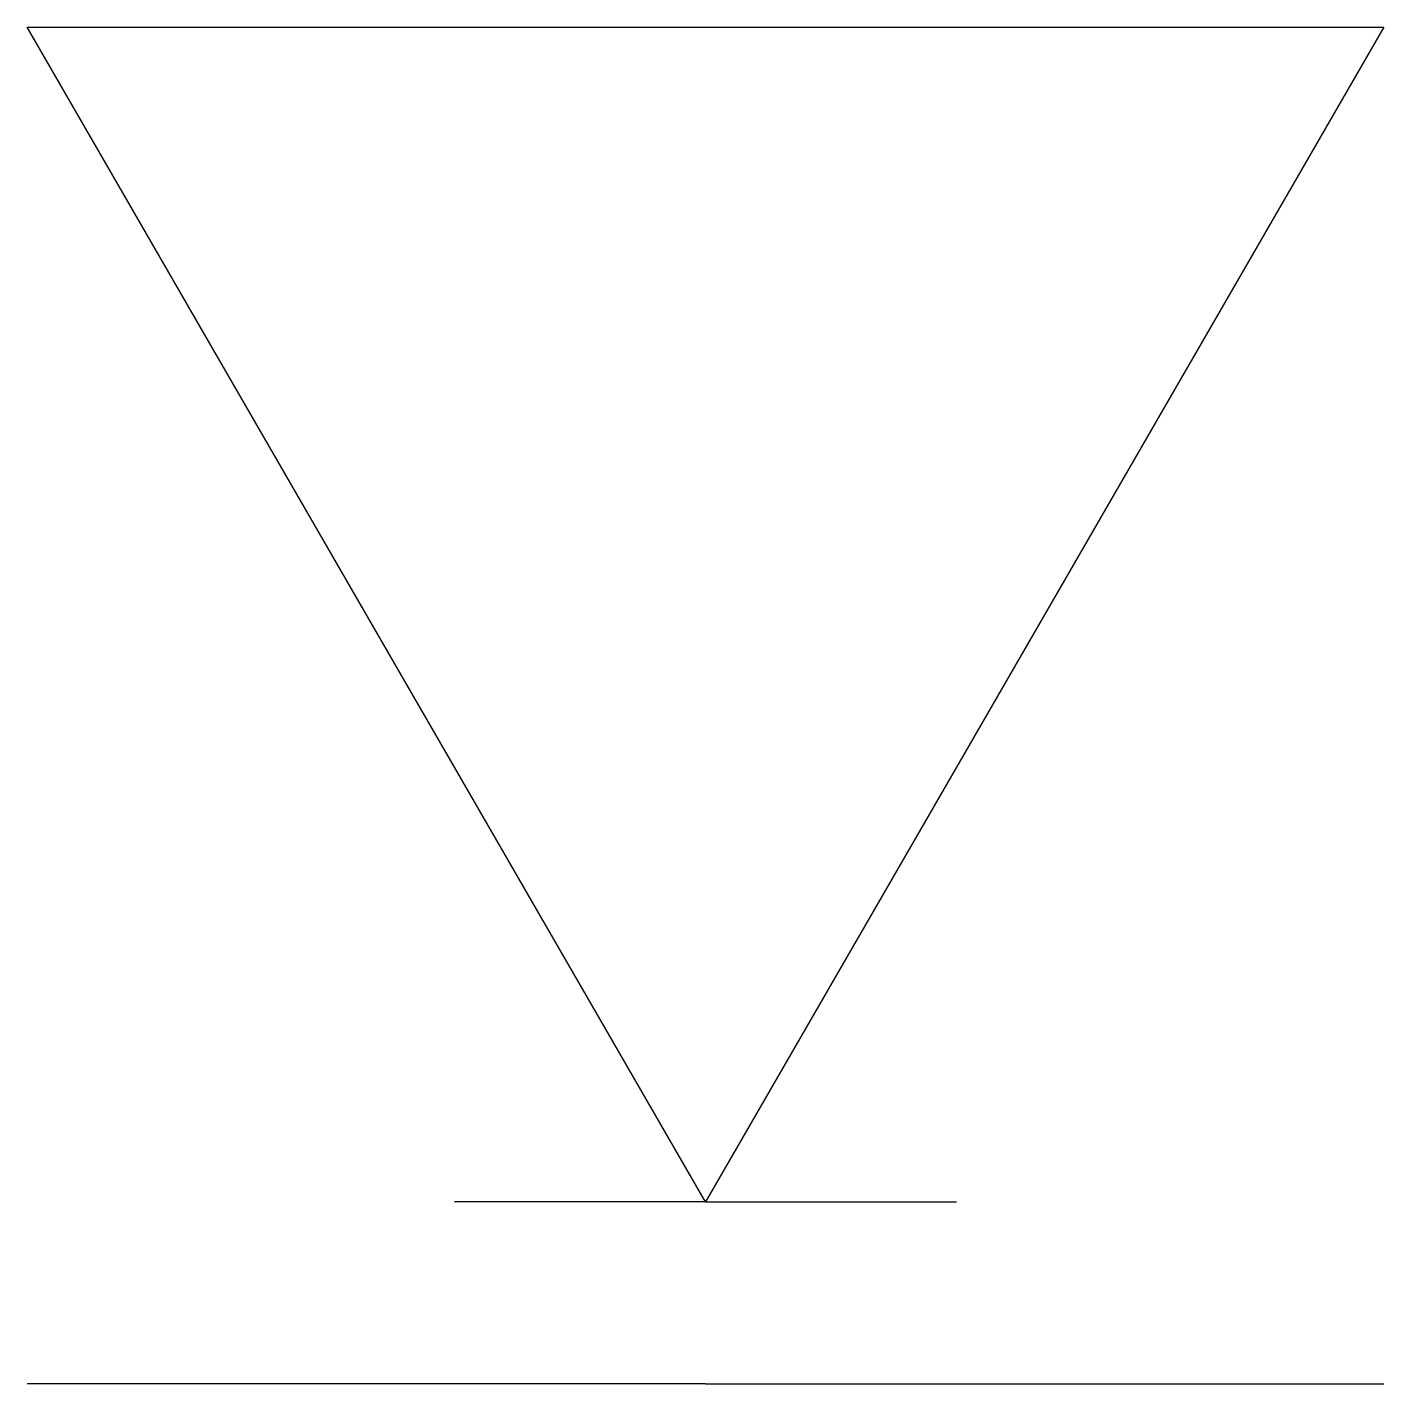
# Model space of a CAD drawing. Header units: metres. Extents: x -0.5 to 0.5, y 0 to 1.
import ezdxf

# ---------------------------------------------------------------- set-up
doc = ezdxf.new("R2010")
doc.units = ezdxf.units.M

msp = doc.modelspace()

# ---------------------------------------------------------------- hatches: boundary and pattern name
h = msp.add_hatch()
h.set_pattern_fill('ANGLE', color=256)
h.set_pattern_definition([(0, (0.5, 0.134), (0, 6.985), [5.08, -1.905]), (90, (0.5, 0.134), (-6.985, 4e-16), [5.08, -1.905])])
h.paths.add_polyline_path([(0.5, 1.0001), (-0.5, 1.0001), (0, 0.1341)])

# ---------------------------------------------------------------- linework, layer by layer
for p, q in [((-0.5, 1.0001), (0.5, 1.0001)), ((0, 0.1341), (-0.5, 1.0001)), ((0.5, 1.0001), (0, 0.1341)), ((0, 0.1341), (-0.185, 0.1341)), ((0, 0.1341), (0.185, 0.1341)), ((0, 0), (-0.5, 0)), ((0, 0), (0.5, 0))]:
    msp.add_line(p, q)

doc.saveas('drawing.dxf')
